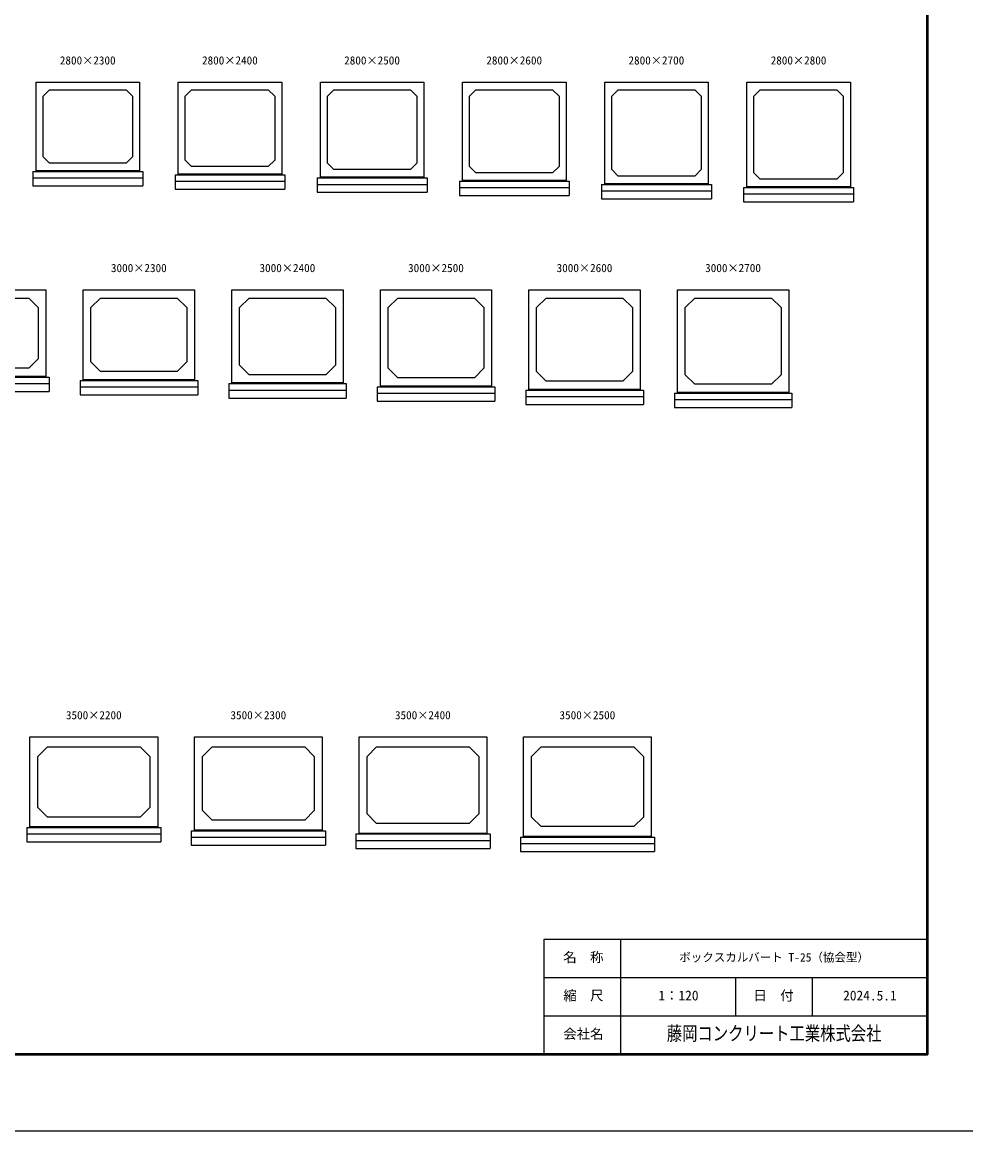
# Model space of a CAD drawing. Units: millimetres, scale not verified. Extents: x -100800 to 100800, y -35640 to 35640.
# Drawn here: x -30738 to -1200, y -35640 to -929 of the extents above; entities that cross this region are included whole.
import ezdxf
from ezdxf.enums import TextEntityAlignment as Align

# ---------------------------------------------------------------- set-up
doc = ezdxf.new("R2010")
doc.units = ezdxf.units.MM
doc.header["$LTSCALE"] = 120
for name, color, linetype, lineweight in [('0-1_Defpoints', 5, 'Continuous', 25), ('0-5_OUTLINE', 3, 'Continuous', 25), ('0-7_TXT', 7, 'Continuous', 25), ('0-8_WAKU', 3, 'Continuous', 25), ('0-9_WAKU-LINE', 7, 'Continuous', 25)]:
    doc.layers.add(name, color=color, linetype=linetype, lineweight=lineweight)
doc.layers.add('0-A_WAKU-TXT', color=7, linetype='Continuous')
doc.styles.add('ＭＳ ゴシック', font='')
doc.styles.get('ＭＳ ゴシック').set_extended_font_data('MS Gothic')

msp = doc.modelspace()

# ---------------------------------------------------------------- linework, layer by layer
at = {"layer": '0-1_Defpoints'}
msp.add_lwpolyline([(-100800, -35640), (0, -35640), (0, 35640), (-100800, 35640)], close=True, dxfattribs=at)
at = {"layer": '0-5_OUTLINE'}
for p, q in [((-30304.2, -5605.9), (-30304.2, -2805.9)), ((-30304.2, -2805.9), (-27064.2, -2805.9)), ((-29884.2, -3045.9), (-30084.2, -3245.9)), ((-29884.2, -3045.9), (-27484.2, -3045.9)), ((-27484.2, -3045.9), (-27284.2, -3245.9)), ((-27064.2, -2805.9), (-27064.2, -5605.9)), ((-25854.2, -5705.9), (-25854.2, -2805.9)), ((-25434.2, -3045.9), (-25634.2, -3245.9)), ((-25434.2, -3045.9), (-23034.2, -3045.9)), ((-23034.2, -3045.9), (-22834.2, -3245.9)), ((-21404.2, -5805.9), (-21404.2, -2805.9)), ((-20984.2, -3045.9), (-21184.2, -3245.9)), ((-20984.2, -3045.9), (-18584.2, -3045.9)), ((-18584.2, -3045.9), (-18384.2, -3245.9)), ((-16954.2, -5905.9), (-16954.2, -2805.9)), ((-16534.2, -3045.9), (-16734.2, -3245.9)), ((-16534.2, -3045.9), (-14134.2, -3045.9)), ((-14134.2, -3045.9), (-13934.2, -3245.9)), ((-12504.2, -6005.9), (-12504.2, -2805.9)), ((-12084.2, -3045.9), (-12284.2, -3245.9)), ((-12084.2, -3045.9), (-9684.2, -3045.9)), ((-9684.2, -3045.9), (-9484.2, -3245.9)), ((-8054.2, -6105.9), (-8054.2, -2805.9)), ((-7634.2, -3045.9), (-7834.2, -3245.9)), ((-7634.2, -3045.9), (-5234.2, -3045.9)), ((-5234.2, -3045.9), (-5034.2, -3245.9)), ((-30084.2, -5145.9), (-30084.2, -3245.9)), ((-27284.2, -3245.9), (-27284.2, -5145.9)), ((-25634.2, -5245.9), (-25634.2, -3245.9)), ((-22834.2, -3245.9), (-22834.2, -5245.9)), ((-21184.2, -5345.9), (-21184.2, -3245.9)), ((-18384.2, -3245.9), (-18384.2, -5345.9)), ((-16734.2, -5445.9), (-16734.2, -3245.9)), ((-13934.2, -3245.9), (-13934.2, -5445.9)), ((-12284.2, -5545.9), (-12284.2, -3245.9)), ((-9484.2, -3245.9), (-9484.2, -5545.9)), ((-7834.2, -5645.9), (-7834.2, -3245.9)), ((-5034.2, -3245.9), (-5034.2, -5645.9)), ((-30084.2, -5145.9), (-29884.2, -5345.9)), ((-27484.2, -5345.9), (-27284.2, -5145.9)), ((-27484.2, -5345.9), (-29884.2, -5345.9)), ((-25634.2, -5245.9), (-25434.2, -5445.9)), ((-23034.2, -5445.9), (-25434.2, -5445.9)), ((-23034.2, -5445.9), (-22834.2, -5245.9)), ((-21184.2, -5345.9), (-20984.2, -5545.9)), ((-18584.2, -5545.9), (-20984.2, -5545.9)), ((-18584.2, -5545.9), (-18384.2, -5345.9)), ((-16734.2, -5445.9), (-16534.2, -5645.9)), ((-14134.2, -5645.9), (-13934.2, -5445.9)), ((-12284.2, -5545.9), (-12084.2, -5745.9)), ((-9684.2, -5745.9), (-9484.2, -5545.9)), ((-30404.2, -5605.9), (-30404.2, -6055.9)), ((-30404.2, -5605.9), (-26964.2, -5605.9)), ((-30404.2, -5805.9), (-26964.2, -5805.9)), ((-27064.2, -5585.9), (-30304.2, -5585.9)), ((-26964.2, -5605.9), (-26964.2, -6055.9)), ((-25954.2, -5705.9), (-25954.2, -6155.9)), ((-25954.2, -5705.9), (-22514.2, -5705.9)), ((-22614.2, -5685.9), (-25854.2, -5685.9)), ((-22514.2, -5705.9), (-22514.2, -6155.9)), ((-21504.2, -5805.9), (-21504.2, -6255.9)), ((-21504.2, -5805.9), (-18064.2, -5805.9)), ((-18164.2, -5785.9), (-21404.2, -5785.9)), ((-18064.2, -5805.9), (-18064.2, -6255.9)), ((-13714.2, -5885.9), (-16954.2, -5885.9)), ((-14134.2, -5645.9), (-16534.2, -5645.9)), ((-9684.2, -5745.9), (-12084.2, -5745.9)), ((-7834.2, -5645.9), (-7634.2, -5845.9)), ((-5234.2, -5845.9), (-7634.2, -5845.9)), ((-5234.2, -5845.9), (-5034.2, -5645.9)), ((-30404.2, -6055.9), (-26964.2, -6055.9)), ((-25954.2, -5905.9), (-22514.2, -5905.9)), ((-25954.2, -6155.9), (-22514.2, -6155.9)), ((-21504.2, -6005.9), (-18064.2, -6005.9)), ((-17054.2, -5905.9), (-17054.2, -6355.9)), ((-17054.2, -5905.9), (-13614.2, -5905.9)), ((-17054.2, -6105.9), (-13614.2, -6105.9)), ((-13614.2, -5905.9), (-13614.2, -6355.9)), ((-12604.2, -6005.9), (-12604.2, -6455.9)), ((-12604.2, -6005.9), (-9164.2, -6005.9)), ((-12604.2, -6205.9), (-9164.2, -6205.9)), ((-9264.2, -5985.9), (-12504.2, -5985.9)), ((-9164.2, -6005.9), (-9164.2, -6455.9)), ((-8154.2, -6105.9), (-8154.2, -6555.9)), ((-8154.2, -6105.9), (-4714.2, -6105.9)), ((-4814.2, -6085.9), (-8054.2, -6085.9)), ((-4714.2, -6105.9), (-4714.2, -6555.9)), ((-21504.2, -6255.9), (-18064.2, -6255.9)), ((-17054.2, -6355.9), (-13614.2, -6355.9)), ((-12604.2, -6455.9), (-9164.2, -6455.9)), ((-8154.2, -6305.9), (-4714.2, -6305.9)), ((-8154.2, -6555.9), (-4714.2, -6555.9)), ((-28824.2, -12145.9), (-28824.2, -9305.9)), ((-24174.2, -12245.9), (-24174.2, -9305.9)), ((-19524.2, -12345.9), (-19524.2, -9305.9)), ((-14874.2, -12445.9), (-14874.2, -9305.9)), ((-10224.2, -12545.9), (-10224.2, -9305.9)), ((-32934.2, -9565.9), (-30534.2, -9565.9)), ((-30234.2, -9865.9), (-30534.2, -9565.9)), ((-28284.2, -9565.9), (-28584.2, -9865.9)), ((-28284.2, -9565.9), (-25884.2, -9565.9)), ((-25584.2, -9865.9), (-25884.2, -9565.9)), ((-23634.2, -9565.9), (-23934.2, -9865.9)), ((-23634.2, -9565.9), (-21234.2, -9565.9)), ((-20934.2, -9865.9), (-21234.2, -9565.9)), ((-18984.2, -9565.9), (-19284.2, -9865.9)), ((-18984.2, -9565.9), (-16584.2, -9565.9)), ((-16284.2, -9865.9), (-16584.2, -9565.9)), ((-14334.2, -9565.9), (-14634.2, -9865.9)), ((-14334.2, -9565.9), (-11934.2, -9565.9)), ((-11634.2, -9865.9), (-11934.2, -9565.9)), ((-9684.2, -9565.9), (-9984.2, -9865.9)), ((-9684.2, -9565.9), (-7284.2, -9565.9)), ((-6984.2, -9865.9), (-7284.2, -9565.9)), ((-30234.2, -9865.9), (-30234.2, -11465.9)), ((-28584.2, -11565.9), (-28584.2, -9865.9)), ((-25584.2, -9865.9), (-25584.2, -11565.9)), ((-23934.2, -11665.9), (-23934.2, -9865.9)), ((-20934.2, -9865.9), (-20934.2, -11665.9)), ((-19284.2, -11765.9), (-19284.2, -9865.9)), ((-16284.2, -9865.9), (-16284.2, -11765.9)), ((-14634.2, -11865.9), (-14634.2, -9865.9)), ((-11634.2, -9865.9), (-11634.2, -11865.9)), ((-9984.2, -11965.9), (-9984.2, -9865.9)), ((-6984.2, -9865.9), (-6984.2, -11965.9)), ((-30534.2, -11765.9), (-32934.2, -11765.9)), ((-30534.2, -11765.9), (-30234.2, -11465.9)), ((-28584.2, -11565.9), (-28284.2, -11865.9)), ((-25884.2, -11865.9), (-25584.2, -11565.9)), ((-23934.2, -11665.9), (-23634.2, -11965.9)), ((-21234.2, -11965.9), (-20934.2, -11665.9)), ((-19284.2, -11765.9), (-18984.2, -12065.9)), ((-16584.2, -12065.9), (-16284.2, -11765.9)), ((-33574.2, -12045.9), (-29894.2, -12045.9)), ((-29994.2, -12025.9), (-33474.2, -12025.9)), ((-29894.2, -12045.9), (-29894.2, -12495.9)), ((-28924.2, -12145.9), (-28924.2, -12595.9)), ((-28924.2, -12145.9), (-25244.2, -12145.9)), ((-25344.2, -12125.9), (-28824.2, -12125.9)), ((-25884.2, -11865.9), (-28284.2, -11865.9)), ((-25244.2, -12145.9), (-25244.2, -12595.9)), ((-21234.2, -11965.9), (-23634.2, -11965.9)), ((-16584.2, -12065.9), (-18984.2, -12065.9)), ((-14634.2, -11865.9), (-14334.2, -12165.9)), ((-11934.2, -12165.9), (-11634.2, -11865.9)), ((-9984.2, -11965.9), (-9684.2, -12265.9)), ((-7284.2, -12265.9), (-6984.2, -11965.9)), ((-33574.2, -12245.9), (-29894.2, -12245.9)), ((-33574.2, -12495.9), (-29894.2, -12495.9)), ((-28924.2, -12345.9), (-25244.2, -12345.9)), ((-24274.2, -12245.9), (-24274.2, -12695.9)), ((-24274.2, -12245.9), (-20594.2, -12245.9)), ((-24274.2, -12445.9), (-20594.2, -12445.9)), ((-20694.2, -12225.9), (-24174.2, -12225.9)), ((-20594.2, -12245.9), (-20594.2, -12695.9)), ((-19624.2, -12345.9), (-19624.2, -12795.9)), ((-19624.2, -12345.9), (-15944.2, -12345.9)), ((-16044.2, -12325.9), (-19524.2, -12325.9)), ((-15944.2, -12345.9), (-15944.2, -12795.9)), ((-14974.2, -12445.9), (-14974.2, -12895.9)), ((-14974.2, -12445.9), (-11294.2, -12445.9)), ((-11394.2, -12425.9), (-14874.2, -12425.9)), ((-11934.2, -12165.9), (-14334.2, -12165.9)), ((-11294.2, -12445.9), (-11294.2, -12895.9)), ((-7284.2, -12265.9), (-9684.2, -12265.9)), ((-28924.2, -12595.9), (-25244.2, -12595.9)), ((-24274.2, -12695.9), (-20594.2, -12695.9)), ((-19624.2, -12545.9), (-15944.2, -12545.9)), ((-19624.2, -12795.9), (-15944.2, -12795.9)), ((-14974.2, -12645.9), (-11294.2, -12645.9)), ((-10324.2, -12545.9), (-10324.2, -12995.9)), ((-10324.2, -12545.9), (-6644.2, -12545.9)), ((-10324.2, -12745.9), (-6644.2, -12745.9)), ((-6744.2, -12525.9), (-10224.2, -12525.9)), ((-6644.2, -12545.9), (-6644.2, -12995.9)), ((-14974.2, -12895.9), (-11294.2, -12895.9)), ((-10324.2, -12995.9), (-6644.2, -12995.9)), ((-30494.2, -26145.9), (-30494.2, -23305.9)), ((-25344.2, -26245.9), (-25344.2, -23305.9)), ((-20194.2, -26345.9), (-20194.2, -23305.9)), ((-15044.2, -26445.9), (-15044.2, -23305.9)), ((-29944.2, -23615.9), (-30244.2, -23915.9)), ((-30244.2, -25515.9), (-30244.2, -23915.9)), ((-29944.2, -23615.9), (-27044.2, -23615.9)), ((-26744.2, -23915.9), (-27044.2, -23615.9)), ((-26744.2, -23915.9), (-26744.2, -25515.9)), ((-24794.2, -23615.9), (-25094.2, -23915.9)), ((-25094.2, -25615.9), (-25094.2, -23915.9)), ((-24794.2, -23615.9), (-21894.2, -23615.9)), ((-21594.2, -23915.9), (-21894.2, -23615.9)), ((-21594.2, -23915.9), (-21594.2, -25615.9)), ((-19644.2, -23615.9), (-19944.2, -23915.9)), ((-19944.2, -25715.9), (-19944.2, -23915.9)), ((-19644.2, -23615.9), (-16744.2, -23615.9)), ((-16444.2, -23915.9), (-16744.2, -23615.9)), ((-16444.2, -23915.9), (-16444.2, -25715.9)), ((-14494.2, -23615.9), (-14794.2, -23915.9)), ((-14794.2, -25815.9), (-14794.2, -23915.9)), ((-14494.2, -23615.9), (-11594.2, -23615.9)), ((-11294.2, -23915.9), (-11594.2, -23615.9)), ((-11294.2, -23915.9), (-11294.2, -25815.9)), ((-30244.2, -25515.9), (-29944.2, -25815.9)), ((-27044.2, -25815.9), (-26744.2, -25515.9)), ((-25094.2, -25615.9), (-24794.2, -25915.9)), ((-21894.2, -25915.9), (-21594.2, -25615.9)), ((-27044.2, -25815.9), (-29944.2, -25815.9)), ((-21894.2, -25915.9), (-24794.2, -25915.9)), ((-19944.2, -25715.9), (-19644.2, -26015.9)), ((-16744.2, -26015.9), (-19644.2, -26015.9)), ((-16744.2, -26015.9), (-16444.2, -25715.9)), ((-14794.2, -25815.9), (-14494.2, -26115.9)), ((-11594.2, -26115.9), (-11294.2, -25815.9)), ((-30594.2, -26145.9), (-30594.2, -26595.9)), ((-30594.2, -26145.9), (-26394.2, -26145.9)), ((-30594.2, -26345.9), (-26394.2, -26345.9)), ((-26494.2, -26125.9), (-30494.2, -26125.9)), ((-26394.2, -26145.9), (-26394.2, -26595.9)), ((-25444.2, -26245.9), (-25444.2, -26695.9)), ((-25444.2, -26245.9), (-21244.2, -26245.9)), ((-21344.2, -26225.9), (-25344.2, -26225.9)), ((-21244.2, -26245.9), (-21244.2, -26695.9)), ((-20294.2, -26345.9), (-20294.2, -26795.9)), ((-20294.2, -26345.9), (-16094.2, -26345.9)), ((-16194.2, -26325.9), (-20194.2, -26325.9)), ((-16094.2, -26345.9), (-16094.2, -26795.9)), ((-11594.2, -26115.9), (-14494.2, -26115.9)), ((-30594.2, -26595.9), (-26394.2, -26595.9)), ((-25444.2, -26445.9), (-21244.2, -26445.9)), ((-25444.2, -26695.9), (-21244.2, -26695.9)), ((-20294.2, -26545.9), (-16094.2, -26545.9)), ((-15144.2, -26445.9), (-15144.2, -26895.9)), ((-15144.2, -26445.9), (-10944.2, -26445.9)), ((-15144.2, -26645.9), (-10944.2, -26645.9)), ((-11044.2, -26425.9), (-15044.2, -26425.9)), ((-10944.2, -26445.9), (-10944.2, -26895.9)), ((-20294.2, -26795.9), (-16094.2, -26795.9)), ((-15144.2, -26895.9), (-10944.2, -26895.9))]:
    msp.add_line(p, q, dxfattribs=at)
for points in [[(-25854.2, -2805.9), (-22614.2, -2805.9), (-22614.2, -5705.9)], [(-21404.2, -2805.9), (-18164.2, -2805.9), (-18164.2, -5805.9)], [(-16954.2, -2805.9), (-13714.2, -2805.9), (-13714.2, -5905.9)], [(-12504.2, -2805.9), (-9264.2, -2805.9), (-9264.2, -6005.9)], [(-8054.2, -2805.9), (-4814.2, -2805.9), (-4814.2, -6105.9)], [(-33474.2, -9305.9), (-29994.2, -9305.9), (-29994.2, -12045.9)], [(-28824.2, -9305.9), (-25344.2, -9305.9), (-25344.2, -12145.9)], [(-24174.2, -9305.9), (-20694.2, -9305.9), (-20694.2, -12245.9)], [(-19524.2, -9305.9), (-16044.2, -9305.9), (-16044.2, -12345.9)], [(-14874.2, -9305.9), (-11394.2, -9305.9), (-11394.2, -12445.9)], [(-10224.2, -9305.9), (-6744.2, -9305.9), (-6744.2, -12545.9)], [(-30494.2, -23305.9), (-26494.2, -23305.9), (-26494.2, -26145.9)], [(-25344.2, -23305.9), (-21344.2, -23305.9), (-21344.2, -26245.9)], [(-20194.2, -23305.9), (-16194.2, -23305.9), (-16194.2, -26345.9)], [(-15044.2, -23305.9), (-11044.2, -23305.9), (-11044.2, -26445.9)]]:
    msp.add_lwpolyline(points, dxfattribs=at)
at = {"layer": '0-8_WAKU'}
for p, q in [((-14400, -29640), (-2400, -29640)), ((-14400, -33240), (-14400, -29640))]:
    msp.add_line(p, q, dxfattribs=at)
at = {"layer": '0-8_WAKU', "lineweight": 50}
msp.add_lwpolyline([(-98400, -33240), (-2400, -33240), (-2400, 33240), (-98400, 33240)], close=True, dxfattribs=at)
at = {"layer": '0-9_WAKU-LINE'}
for p, q in [((-12000, -33240), (-12000, -29640)), ((-14400, -30840), (-2400, -30840)), ((-8400, -32040), (-8400, -30840)), ((-6000, -32040), (-6000, -30840)), ((-14400, -32040), (-2400, -32040))]:
    msp.add_line(p, q, dxfattribs=at)

# ---------------------------------------------------------------- texts
at = {"layer": '0-7_TXT', "style": 'ＭＳ ゴシック'}
for s, p in [('2800×2300', (-29559.2, -2330.9)), ('2800×2400', (-25109.2, -2330.9)), ('2800×2500', (-20659.2, -2330.9)), ('2800×2600', (-16209.2, -2330.9)), ('2800×2700', (-11759.2, -2330.9)), ('2800×2800', (-7309.2, -2330.9)), ('3000×2300', (-27959.2, -8830.9)), ('3000×2400', (-23309.2, -8830.9)), ('3000×2500', (-18659.2, -8830.9)), ('3000×2600', (-14009.2, -8830.9)), ('3000×2700', (-9359.2, -8830.9)), ('3500×2200', (-29369.2, -22830.9)), ('3500×2300', (-24219.2, -22830.9)), ('3500×2400', (-19069.2, -22830.9)), ('3500×2500', (-13919.2, -22830.9))]:
    msp.add_text(s, height=256.6, dxfattribs=at).set_placement(p, align=Align.BOTTOM_LEFT)
at = {"layer": '0-A_WAKU-TXT', "style": 'ＭＳ ゴシック'}
for s, height, p in [('名\u3000称', 307.9, (-13800.6, -30450)), ('ボックスカルバート T-25（協会型）', 263.9, (-10170, -30420)), ('縮\u3000尺', 307.9, (-13800.6, -31650)), ('日\u3000付', 307.9, (-7848.7, -31650)), ('1：120', 307.9, (-10824, -31650)), ('2024.5.1', 307.9, (-5040, -31650)), ('会社名', 307.9, (-13800.6, -32850))]:
    msp.add_text(s, height=height, dxfattribs=at).set_placement(p, align=Align.BOTTOM_LEFT)
at = {"layer": '0-A_WAKU-TXT', "style": 'ＭＳ ゴシック', "width": 0.8}
msp.add_text('藤岡コンクリート工業株式会社', height=439.9, dxfattribs=at).set_placement((-10560, -32940), align=Align.BOTTOM_LEFT)

doc.saveas('drawing.dxf')
